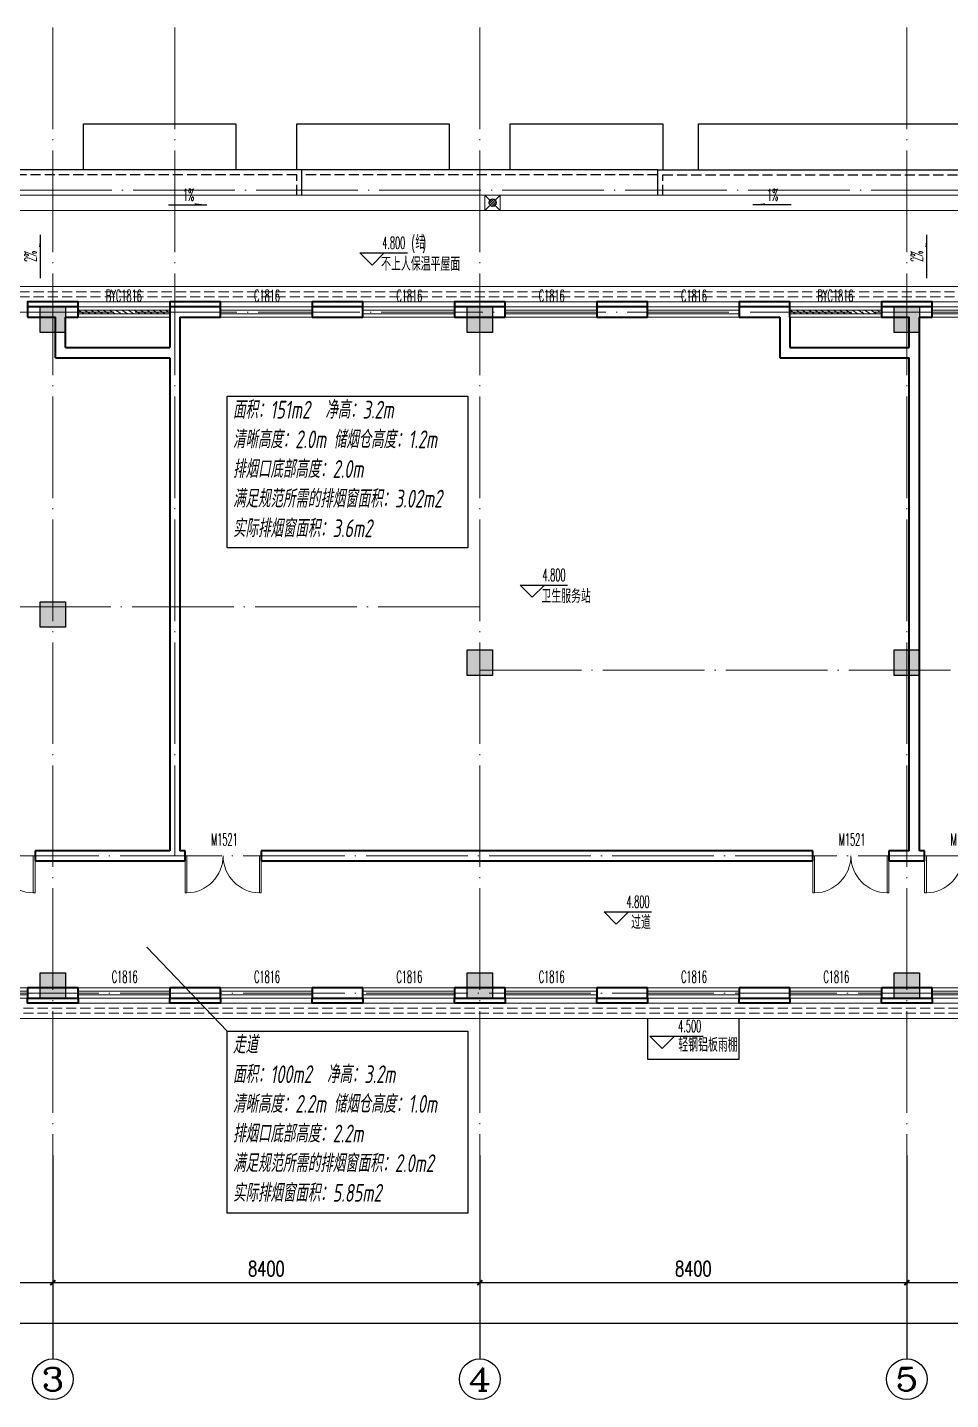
# Model space of a CAD drawing. Extents: x 1247970 to 1725648, y 860327 to 1277876.
# Drawn here: x 1301288 to 1319449, y 1052348 to 1079348 of the extents above; entities that cross this region are included whole.
import ezdxf
from ezdxf.enums import TextEntityAlignment as Align

# ---------------------------------------------------------------- set-up
doc = ezdxf.new("R2010")
doc.units = 0
doc.header["$LTSCALE"] = 1000
doc.header["$MEASUREMENT"] = 0
doc.linetypes.add('DASH', pattern=[0.35, 0.25, -0.1])
doc.linetypes.add('DOTE', pattern=[2.42, 2, -0.2, 0.02, -0.2])
doc.layers.get('0').update_dxf_attribs({"color": 254})
for name, color, linetype in [('AXIS', 254, 'Continuous'), ('AXIS_TEXT', 7, 'Continuous'), ('C-AXIS(轴号)', 254, 'Continuous'), ('C-AXIS-T(字)', 254, 'Continuous'), ('DIM_ELEV', 254, 'Continuous'), ('DIM_SYMB', 254, 'Continuous'), ('H-排烟窗', 3, 'Continuous'), ('PUB_TEXT', 254, 'Continuous'), ('RAIL', 254, 'Continuous'), ('S-COLU-HATCH', 251, 'Continuous'), ('S-COLU-LINE1', 254, 'Continuous'), ('立面', 251, 'Continuous')]:
    doc.layers.add(name, color=color, linetype=linetype)
for name, color, linetype, lineweight in [('DOTE', 14, 'DOTE', 9), ('LVTRY', 251, 'Continuous', 13), ('WALL', 254, 'Continuous', 40), ('WINDOW', 254, 'Continuous', 15), ('WINDOW_TEXT', 251, 'Continuous', 25), ('平面-分水线', 251, 'Continuous', 15), ('平面-排水沟', 251, 'Continuous', 15), ('平面-看线', 251, 'Continuous', 15)]:
    doc.layers.add(name, color=color, linetype=linetype, lineweight=lineweight)
doc.styles.add('_TCH_AXIS', font='COMPLEX', dxfattribs={"bigfont": 'GBCBIG'})
doc.styles.add('_TCH_DIM', font='SIMPLEX.shx', dxfattribs={"width": 0.7, "bigfont": 'GBCBIG.shx'})
doc.styles.add('_TCH_DIM_T3', font='SIMPLEX.shx', dxfattribs={"width": 0.705882, "bigfont": 'GBCBIG.shx'})
doc.styles.add('_TCH_WINDOW', font='SIMPLEX.shx', dxfattribs={"width": 0.7, "height": 3.5, "bigfont": 'GBCBIG.shx'})
doc.styles.add('COMPLEX', font='COMPLEX')
doc.styles.add('HZTXT', font='tssdeng.shx', dxfattribs={"width": 0.7, "bigfont": 'hztxt.shx'})
doc.styles.get("Standard").update_dxf_attribs({"font": 'gbenor.shx', "bigfont": 'gbcbig.shx'})
doc.dimstyles.new('_TCH_ARCH&&100', dxfattribs={"dimtxt": 297.5, "dimasz": 100, "dimexe": 250, "dimexo": 300, "dimgap": 126.25, "dimtad": 1, "dimdec": 0, "dimzin": 0, "dimdsep": 46, "dimtxsty": '_TCH_DIM_T3', "dimblk": 'ARCHTICK', "dimcen": 0.09, "dimclrt": 256, "dimazin": 2, "dimtfac": 1, "dimtdec": 0, "dimtix": 1, "dimtmove": 2, "dimatfit": 3, "dimfxl": 0, "dimtolj": 1, "dimtzin": 0, "dimarcsym": 0})

# ---------------------------------------------------------------- blocks, each defined once
blk = doc.blocks.new('$lvtry$00000171')
for p, q in [((-74, 11), (-11, 74)), ((-70, -27), (27, 70)), ((-53, -53), (53, 53)), ((-27, -70), (70, 27)), ((11, -74), (74, -11))]:
    blk.add_line(p, q)
blk.add_circle((0, 0), 75)
blk.add_point((0, 0))
blk = doc.blocks.new('R5T6Y7TRF')
at = {"layer": '平面-分水线', "elevation": -134}
blk.add_lwpolyline([(392485, -26438), (392785, -26438), (392785, -26738), (392485, -26738)], close=True, dxfattribs=at)
for points in [[(392485, -26438), (392582, -26534)], [(392688, -26534), (392785, -26438)], [(392485, -26738), (392593, -26629)], [(392676, -26629), (392785, -26738)]]:
    blk.add_lwpolyline(points, dxfattribs=at)
at = {"layer": 'LVTRY'}
blk.add_blockref('$lvtry$00000171', (392635, -26588, -134), dxfattribs=at)
blk = doc.blocks.new('rewerwer')
at = {"layer": 'S-COLU-HATCH'}
h = blk.add_hatch(color=256, dxfattribs=at)
h.dxf.hatch_style = 1
h.paths.add_polyline_path([(1301538, 1151056), (1302038, 1151056), (1302038, 1150556), (1301538, 1150556)])
h = blk.add_hatch(color=256, dxfattribs=at)
h.dxf.hatch_style = 1
h.paths.add_polyline_path([(1309938, 1151056), (1310438, 1151056), (1310438, 1150556), (1309938, 1150556)])
h = blk.add_hatch(color=256, dxfattribs=at)
h.dxf.hatch_style = 1
h.paths.add_polyline_path([(1318338, 1151056), (1318838, 1151056), (1318838, 1150556), (1318338, 1150556)])
h = blk.add_hatch(color=256, dxfattribs=at)
h.dxf.hatch_style = 1
h.paths.add_polyline_path([(1301538, 1145256), (1302038, 1145256), (1302038, 1144756), (1301538, 1144756)])
h = blk.add_hatch(color=256, dxfattribs=at)
h.dxf.hatch_style = 1
h.paths.add_polyline_path([(1309938, 1144306), (1310438, 1144306), (1310438, 1143806), (1309938, 1143806)])
h = blk.add_hatch(color=256, dxfattribs=at)
h.dxf.hatch_style = 1
h.paths.add_polyline_path([(1318338, 1144306), (1318838, 1144306), (1318838, 1143806), (1318338, 1143806)])
h = blk.add_hatch(color=256, dxfattribs=at)
h.dxf.hatch_style = 1
h.paths.add_polyline_path([(1301538, 1137956), (1302038, 1137956), (1302038, 1137456), (1301538, 1137456)])
h = blk.add_hatch(color=256, dxfattribs=at)
h.dxf.hatch_style = 1
h.paths.add_polyline_path([(1309938, 1137956), (1310438, 1137956), (1310438, 1137456), (1309938, 1137456)])
h = blk.add_hatch(color=256, dxfattribs=at)
h.dxf.hatch_style = 1
h.paths.add_polyline_path([(1318338, 1137956), (1318838, 1137956), (1318838, 1137456), (1318338, 1137456)])
at = {"layer": 'S-COLU-LINE1'}
for points in [[(1301538, 1151056), (1302038, 1151056), (1302038, 1150556), (1301538, 1150556)], [(1309938, 1151056), (1310438, 1151056), (1310438, 1150556), (1309938, 1150556)], [(1318338, 1151056), (1318838, 1151056), (1318838, 1150556), (1318338, 1150556)], [(1301538, 1145256), (1302038, 1145256), (1302038, 1144756), (1301538, 1144756)], [(1309938, 1144306), (1310438, 1144306), (1310438, 1143806), (1309938, 1143806)], [(1318338, 1144306), (1318838, 1144306), (1318838, 1143806), (1318338, 1143806)], [(1301538, 1137956), (1302038, 1137956), (1302038, 1137456), (1301538, 1137456)], [(1309938, 1137956), (1310438, 1137956), (1310438, 1137456), (1309938, 1137456)], [(1318338, 1137956), (1318838, 1137956), (1318838, 1137456), (1318338, 1137456)]]:
    blk.add_lwpolyline(points, close=True, dxfattribs=at)
blk = doc.blocks.new('_ArchTick')
at = {"color": 0, "linetype": 'ByBlock', "const_width": 0.4}
blk.add_lwpolyline([(-0.5, -0.5), (0.5, 0.5)], dxfattribs=at)
blk = doc.blocks.new('*D91')
at = {"layer": 'AXIS', "color": 0, "lineweight": -2, "transparency": 16777216}
for p, q in [((1293188, 1056848), (1293188, 1053598)), ((1365088, 1056848), (1365088, 1053598)), ((1293188, 1053848), (1365088, 1053848))]:
    blk.add_line(p, q, dxfattribs=at)
at = {"layer": 'Defpoints', "color": 0, "transparency": 16777216}
for p in [(1293188, 1057148), (1365088, 1057148), (1365088, 1053848)]:
    blk.add_point(p, dxfattribs=at)
at = {"layer": 'AXIS', "color": 0, "lineweight": -2, "transparency": 16777216, "xscale": 100, "yscale": 100, "zscale": 100, "rotation": 180}
blk.add_blockref('_ArchTick', (1293188, 1053848), dxfattribs=at)
at = {"layer": 'AXIS', "color": 0, "lineweight": -2, "transparency": 16777216, "xscale": 100, "yscale": 100, "zscale": 100}
blk.add_blockref('_ArchTick', (1365088, 1053848), dxfattribs=at)
at = {"layer": 'AXIS', "transparency": 16777216, "insert": (1329138, 1054123), "char_height": 297.5, "attachment_point": 5, "style": '_TCH_DIM_T3'}
blk.add_mtext('\\A1;71900', dxfattribs=at)
blk = doc.blocks.new('*D95')
at = {"layer": 'AXIS', "color": 0, "lineweight": -2, "transparency": 16777216}
for p, q in [((1296538, 1056848), (1296538, 1054398)), ((1301788, 1056848), (1301788, 1054398)), ((1296538, 1054648), (1301788, 1054648))]:
    blk.add_line(p, q, dxfattribs=at)
at = {"layer": 'Defpoints', "color": 0, "transparency": 16777216}
for p in [(1296538, 1057148), (1301788, 1057148), (1301788, 1054648)]:
    blk.add_point(p, dxfattribs=at)
at = {"layer": 'AXIS', "color": 0, "lineweight": -2, "transparency": 16777216, "xscale": 100, "yscale": 100, "zscale": 100, "rotation": 180}
blk.add_blockref('_ArchTick', (1296538, 1054648), dxfattribs=at)
at = {"layer": 'AXIS', "color": 0, "lineweight": -2, "transparency": 16777216, "xscale": 100, "yscale": 100, "zscale": 100}
blk.add_blockref('_ArchTick', (1301788, 1054648), dxfattribs=at)
at = {"layer": 'AXIS', "transparency": 16777216, "insert": (1299163, 1054923), "char_height": 297.5, "attachment_point": 5, "style": '_TCH_DIM_T3'}
blk.add_mtext('\\A1;5250', dxfattribs=at)
blk = doc.blocks.new('*D96')
at = {"layer": 'AXIS', "color": 0, "lineweight": -2, "transparency": 16777216}
for p, q in [((1301788, 1056848), (1301788, 1054398)), ((1310188, 1056848), (1310188, 1054398)), ((1301788, 1054648), (1310188, 1054648))]:
    blk.add_line(p, q, dxfattribs=at)
at = {"layer": 'Defpoints', "color": 0, "transparency": 16777216}
for p in [(1301788, 1057148), (1310188, 1057148), (1310188, 1054648)]:
    blk.add_point(p, dxfattribs=at)
at = {"layer": 'AXIS', "color": 0, "lineweight": -2, "transparency": 16777216, "xscale": 100, "yscale": 100, "zscale": 100, "rotation": 180}
blk.add_blockref('_ArchTick', (1301788, 1054648), dxfattribs=at)
at = {"layer": 'AXIS', "color": 0, "lineweight": -2, "transparency": 16777216, "xscale": 100, "yscale": 100, "zscale": 100}
blk.add_blockref('_ArchTick', (1310188, 1054648), dxfattribs=at)
at = {"layer": 'AXIS', "transparency": 16777216, "insert": (1305988, 1054923), "char_height": 297.5, "attachment_point": 5, "style": '_TCH_DIM_T3'}
blk.add_mtext('\\A1;8400', dxfattribs=at)
blk = doc.blocks.new('*D97')
at = {"layer": 'AXIS', "color": 0, "lineweight": -2, "transparency": 16777216}
for p, q in [((1310188, 1056848), (1310188, 1054398)), ((1318588, 1056848), (1318588, 1054398)), ((1310188, 1054648), (1318588, 1054648))]:
    blk.add_line(p, q, dxfattribs=at)
at = {"layer": 'Defpoints', "color": 0, "transparency": 16777216}
for p in [(1310188, 1057148), (1318588, 1057148), (1318588, 1054648)]:
    blk.add_point(p, dxfattribs=at)
at = {"layer": 'AXIS', "color": 0, "lineweight": -2, "transparency": 16777216, "xscale": 100, "yscale": 100, "zscale": 100, "rotation": 180}
blk.add_blockref('_ArchTick', (1310188, 1054648), dxfattribs=at)
at = {"layer": 'AXIS', "color": 0, "lineweight": -2, "transparency": 16777216, "xscale": 100, "yscale": 100, "zscale": 100}
blk.add_blockref('_ArchTick', (1318588, 1054648), dxfattribs=at)
at = {"layer": 'AXIS', "transparency": 16777216, "insert": (1314388, 1054923), "char_height": 297.5, "attachment_point": 5, "style": '_TCH_DIM_T3'}
blk.add_mtext('\\A1;8400', dxfattribs=at)
blk = doc.blocks.new('*D98')
at = {"layer": 'AXIS', "color": 0, "lineweight": -2, "transparency": 16777216}
for p, q in [((1318588, 1056848), (1318588, 1054398)), ((1327188, 1056848), (1327188, 1054398)), ((1318588, 1054648), (1327188, 1054648))]:
    blk.add_line(p, q, dxfattribs=at)
at = {"layer": 'Defpoints', "color": 0, "transparency": 16777216}
for p in [(1318588, 1057148), (1327188, 1057148), (1327188, 1054648)]:
    blk.add_point(p, dxfattribs=at)
at = {"layer": 'AXIS', "color": 0, "lineweight": -2, "transparency": 16777216, "xscale": 100, "yscale": 100, "zscale": 100, "rotation": 180}
blk.add_blockref('_ArchTick', (1318588, 1054648), dxfattribs=at)
at = {"layer": 'AXIS', "color": 0, "lineweight": -2, "transparency": 16777216, "xscale": 100, "yscale": 100, "zscale": 100}
blk.add_blockref('_ArchTick', (1327188, 1054648), dxfattribs=at)
at = {"layer": 'AXIS', "transparency": 16777216, "insert": (1322888, 1054923), "char_height": 297.5, "attachment_point": 5, "style": '_TCH_DIM_T3'}
blk.add_mtext('\\A1;8600', dxfattribs=at)
blk = doc.blocks.new('*D116')
at = {"layer": 'AXIS', "color": 0, "lineweight": -2, "transparency": 16777216}
for p, q in [((1293188, 1079648), (1293188, 1082898)), ((1365088, 1079648), (1365088, 1082898)), ((1293188, 1082648), (1365088, 1082648))]:
    blk.add_line(p, q, dxfattribs=at)
at = {"layer": 'Defpoints', "color": 0, "transparency": 16777216}
for p in [(1365088, 1082648), (1293188, 1079348), (1365088, 1079348)]:
    blk.add_point(p, dxfattribs=at)
at = {"layer": 'AXIS', "color": 0, "lineweight": -2, "transparency": 16777216, "xscale": 100, "yscale": 100, "zscale": 100, "rotation": 180}
blk.add_blockref('_ArchTick', (1293188, 1082648), dxfattribs=at)
at = {"layer": 'AXIS', "color": 0, "lineweight": -2, "transparency": 16777216, "xscale": 100, "yscale": 100, "zscale": 100}
blk.add_blockref('_ArchTick', (1365088, 1082648), dxfattribs=at)
at = {"layer": 'AXIS', "transparency": 16777216, "insert": (1329138, 1082923), "char_height": 297.5, "attachment_point": 5, "style": '_TCH_DIM_T3'}
blk.add_mtext('\\A1;71900', dxfattribs=at)
blk = doc.blocks.new('$DorLib2D$00000002')
for p, q in [((-0.5, 0), (-0.5, 0.4875)), ((-0.475, 0.4875), (-0.5, 0.4875)), ((-0.475, 0), (-0.475, 0.4875)), ((0.475, 0), (0.475, 0.4875)), ((0.475, 0.4875), (0.5, 0.4875)), ((0.5, 0), (0.5, 0.4875)), ((-0.5, 0), (-0.475, 0)), ((0.5, 0), (0.475, 0))]:
    blk.add_line(p, q)
at = {"lineweight": 13}
for centre, start, end in [((-0.4875, 0), 0, 88.53072), ((0.4875, 0), 91.46928, 180)]:
    blk.add_arc(centre, 0.4875, start, end, dxfattribs=at)
blk = doc.blocks.new('$WINLIB2D$00000001')
at = {"color": 0}
for points in [[(-0.5, 0.5), (-0.5, -0.5)], [(-0.5, 0.5), (0.5, 0.5)], [(0.5, -0.5), (0.5, 0.5)], [(0.5, 0.167), (-0.5, 0.167)], [(0.5, -0.167), (-0.5, -0.167)], [(-0.5, -0.5), (0.5, -0.5)]]:
    blk.add_lwpolyline(points, dxfattribs=at)
blk = doc.blocks.new('$WINLIB2D$00000039')
at = {"color": 0}
for points in [[(-0.5, 0.5), (-0.5, -0.5)], [(0.5, 0.5), (-0.5, 0.5)], [(0.5, -0.5), (0.5, 0.5)], [(-0.5, 0.167), (0.5, 0.167)], [(-0.384, -0.167), (-0.448, 0.167)], [(-0.316, -0.167), (-0.38, 0.167)], [(-0.248, -0.167), (-0.312, 0.167)], [(-0.18, -0.167), (-0.244, 0.167)], [(-0.112, -0.167), (-0.176, 0.167)], [(-0.044, -0.167), (-0.108, 0.167)], [(0.024, -0.167), (-0.04, 0.167)], [(0.092, -0.167), (0.028, 0.167)], [(0.16, -0.167), (0.096, 0.167)], [(0.228, -0.167), (0.164, 0.167)], [(0.296, -0.167), (0.232, 0.167)], [(0.364, -0.167), (0.3, 0.167)], [(0.432, -0.167), (0.368, 0.167)], [(0.5, -0.167), (0.436, 0.167)], [(-0.452, -0.167), (-0.5, 0.084)], [(-0.5, -0.167), (0.5, -0.167)], [(0.5, -0.5), (-0.5, -0.5)]]:
    blk.add_lwpolyline(points, dxfattribs=at)
blk = doc.blocks.new('_AXISO')
blk.add_circle((0, 0), 0.5)
at = {"layer": 'AXIS_TEXT', "style": 'COMPLEX', "width": 1.041667}
blk.add_attdef('A', text='', height=0.56, dxfattribs=at).set_placement((-0.25, -0.28), (0.25, -0.28), align=Align.FIT)

msp = doc.modelspace()

# ---------------------------------------------------------------- hatches: boundary and pattern name
at = {"layer": 'DIM_SYMB'}
for points in [[(1304819.1, 1075855.9), (1304579.1, 1075855.9), (1304579.1, 1075887.9)], [(1315556.3, 1075855.9), (1315796.3, 1075855.9), (1315796.3, 1075887.9)], [(1301546.7, 1075264.7), (1301546.7, 1075024.7), (1301514.7, 1075024.7)], [(1318983.8, 1075264.7), (1318983.8, 1075024.7), (1318951.8, 1075024.7)]]:
    msp.add_hatch(color=256, dxfattribs=at).paths.add_polyline_path(points)

# ---------------------------------------------------------------- linework, layer by layer
at = {"layer": 'C-AXIS(轴号)'}
for p, q in [((1301787.7, 1057147.8), (1301787.7, 1053147.8)), ((1310187.7, 1057147.8), (1310187.7, 1053147.8)), ((1318587.7, 1057147.8), (1318587.7, 1053147.8))]:
    msp.add_line(p, q, dxfattribs=at)
at = {"layer": 'DIM_ELEV'}
for p, q in [((1308067.1, 1074669.6), (1307827.1, 1074909.6)), ((1307827.1, 1074909.6), (1308762.4, 1074909.6)), ((1308067.1, 1074669.6), (1308307.1, 1074909.6)), ((1311219.9, 1068133.7), (1310979.9, 1068373.7)), ((1310979.9, 1068373.7), (1311915.2, 1068373.7)), ((1311219.9, 1068133.7), (1311459.9, 1068373.7)), ((1312872.8, 1061704.2), (1312632.8, 1061944.2)), ((1312632.8, 1061944.2), (1313568.1, 1061944.2)), ((1312872.8, 1061704.2), (1313112.8, 1061944.2)), ((1313775, 1059257.9), (1313535, 1059497.9)), ((1313535, 1059497.9), (1314584.6, 1059497.9)), ((1313775, 1059257.9), (1314015, 1059497.9))]:
    msp.add_line(p, q, dxfattribs=at)
at = {"layer": 'DIM_SYMB'}
for points in [[(1304064, 1075855.9), (1304819.1, 1075855.9)], [(1316311.4, 1075855.9), (1315556.3, 1075855.9)], [(1301546.7, 1074412.3), (1301546.7, 1075264.7)], [(1318983.8, 1074412.3), (1318983.8, 1075264.7)]]:
    msp.add_lwpolyline(points, dxfattribs=at)
at = {"layer": 'DOTE'}
for p, q in [((1301787.7, 1079347.8), (1301787.7, 1057147.8)), ((1304187.7, 1079347.8), (1304187.7, 1063047.8)), ((1310187.7, 1079347.8), (1310187.7, 1057147.8)), ((1318587.7, 1079347.8), (1318587.7, 1057147.8)), ((1368287.7, 1076147.8), (1291011.4, 1076147.8)), ((1327187.7, 1073747.8), (1291011.4, 1073747.8)), ((1310187.7, 1067947.8), (1291011.4, 1067947.8)), ((1310187.7, 1066697.8), (1368287.7, 1066697.8)), ((1291011.4, 1063047.8), (1323837.7, 1063047.8)), ((1291011.4, 1060347.8), (1368287.7, 1060347.8))]:
    msp.add_line(p, q, dxfattribs=at)
at = {"layer": 'H-排烟窗'}
for points in [[(1305217.2, 1072091), (1309948.5, 1072091), (1309948.5, 1069110.1), (1305217.2, 1069110.1)], [(1305217.2, 1059597.9), (1309948.5, 1059597.9), (1309948.5, 1056013.5), (1305217.2, 1056013.5)]]:
    msp.add_lwpolyline(points, close=True, dxfattribs=at)
at = {"layer": 'H-排烟窗', "const_width": 8}
msp.add_lwpolyline([(1303637.7, 1061245.5, 1), (1303632.1, 1061251.3, 1)], format="xyb", close=True, dxfattribs=at)
at = {"layer": 'H-排烟窗'}
msp.add_lwpolyline([(1305217.2, 1059597.9), (1303634.9, 1061248.4)], dxfattribs=at)
at = {"layer": 'RAIL'}
for points in [[(1306687.7, 1076047.8), (1306687.7, 1076547.8), (1293087.7, 1076547.8), (1293087.7, 1073947.8)], [(1313687.7, 1076547.8), (1306687.7, 1076547.8)], [(1313687.7, 1076047.8), (1313687.7, 1076547.8), (1327587.7, 1076547.8), (1327587.7, 1073747.8), (1327387.7, 1073747.8)]]:
    msp.add_lwpolyline(points, dxfattribs=at)
at = {"layer": 'RAIL', "linetype": 'DASH', "ltscale": 0.8}
for points in [[(1306587.7, 1076047.8), (1306587.7, 1076447.8), (1293087.7, 1076447.8)], [(1313687.7, 1076447.8), (1306687.7, 1076447.8)], [(1313787.7, 1076047.8), (1313787.7, 1076447.8), (1327487.7, 1076447.8), (1327487.7, 1073847.8), (1327387.7, 1073847.8)]]:
    msp.add_lwpolyline(points, dxfattribs=at)
at = {"layer": 'WALL'}
for p, q in [((1301937.7, 1073847.8), (1301287.7, 1073847.8)), ((1301287.7, 1073847.8), (1301287.7, 1073647.8)), ((1302287.7, 1073847.8), (1301937.7, 1073847.8)), ((1302287.7, 1073647.8), (1302287.7, 1073847.8)), ((1304187.7, 1073847.8), (1304087.7, 1073847.8)), ((1304087.7, 1073847.8), (1304087.7, 1073647.8)), ((1305087.7, 1073847.8), (1304187.7, 1073847.8)), ((1305087.7, 1073647.8), (1305087.7, 1073847.8)), ((1307887.7, 1073847.8), (1306887.7, 1073847.8)), ((1306887.7, 1073847.8), (1306887.7, 1073647.8)), ((1307887.7, 1073647.8), (1307887.7, 1073847.8)), ((1310687.7, 1073847.8), (1309687.7, 1073847.8)), ((1309687.7, 1073847.8), (1309687.7, 1073647.8)), ((1310687.7, 1073647.8), (1310687.7, 1073847.8)), ((1313487.7, 1073847.8), (1312487.7, 1073847.8)), ((1312487.7, 1073847.8), (1312487.7, 1073647.8)), ((1313487.7, 1073647.8), (1313487.7, 1073847.8)), ((1316187.7, 1073847.8), (1315287.7, 1073847.8)), ((1315287.7, 1073847.8), (1315287.7, 1073647.8)), ((1316287.7, 1073847.8), (1316187.7, 1073847.8)), ((1316287.7, 1073647.8), (1316287.7, 1073847.8)), ((1318737.7, 1073847.8), (1318087.7, 1073847.8)), ((1318087.7, 1073847.8), (1318087.7, 1073647.8)), ((1319087.7, 1073847.8), (1318737.7, 1073847.8)), ((1319087.7, 1073647.8), (1319087.7, 1073847.8)), ((1301287.7, 1073647.8), (1301837.7, 1073647.8)), ((1301837.7, 1072847.8), (1301837.7, 1073647.8)), ((1302037.7, 1073647.8), (1302287.7, 1073647.8)), ((1302037.7, 1073047.8), (1302037.7, 1073647.8)), ((1304087.7, 1073647.8), (1304087.7, 1073047.8)), ((1304287.7, 1073647.8), (1304287.7, 1072947.8)), ((1304287.7, 1073647.8), (1305087.7, 1073647.8)), ((1306887.7, 1073647.8), (1307887.7, 1073647.8)), ((1309687.7, 1073647.8), (1310687.7, 1073647.8)), ((1312487.7, 1073647.8), (1313487.7, 1073647.8)), ((1315287.7, 1073647.8), (1316087.7, 1073647.8)), ((1316087.7, 1073647.8), (1316087.7, 1072847.8)), ((1316287.7, 1073647.8), (1316287.7, 1073047.8)), ((1318087.7, 1073647.8), (1318637.7, 1073647.8)), ((1318637.7, 1073047.8), (1318637.7, 1073647.8)), ((1318837.7, 1072947.8), (1318837.7, 1073647.8)), ((1318837.7, 1073647.8), (1319087.7, 1073647.8)), ((1302037.7, 1073047.8), (1304087.7, 1073047.8)), ((1316287.7, 1073047.8), (1318637.7, 1073047.8)), ((1301837.7, 1072847.8), (1304087.7, 1072847.8)), ((1304087.7, 1072847.8), (1304087.7, 1063147.8)), ((1304287.7, 1072947.8), (1304287.7, 1063147.8)), ((1316087.7, 1072847.8), (1318637.7, 1072847.8)), ((1318637.7, 1063147.8), (1318637.7, 1072847.8)), ((1318837.7, 1063147.8), (1318837.7, 1072947.8)), ((1304087.7, 1063147.8), (1301437.7, 1063147.8)), ((1301437.7, 1063147.8), (1301437.7, 1062947.8)), ((1304387.7, 1063147.8), (1304287.7, 1063147.8)), ((1304387.7, 1062947.8), (1304387.7, 1063147.8)), ((1316737.7, 1063147.8), (1305887.7, 1063147.8)), ((1305887.7, 1063147.8), (1305887.7, 1062947.8)), ((1316737.7, 1062947.8), (1316737.7, 1063147.8)), ((1318637.7, 1063147.8), (1318237.7, 1063147.8)), ((1318237.7, 1063147.8), (1318237.7, 1062947.8)), ((1318937.7, 1063147.8), (1318837.7, 1063147.8)), ((1318937.7, 1062947.8), (1318937.7, 1063147.8)), ((1301437.7, 1062947.8), (1304187.7, 1062947.8)), ((1304187.7, 1062947.8), (1304387.7, 1062947.8)), ((1305887.7, 1062947.8), (1316737.7, 1062947.8)), ((1318237.7, 1062947.8), (1318737.7, 1062947.8)), ((1318737.7, 1062947.8), (1318937.7, 1062947.8)), ((1302287.7, 1060447.8), (1301287.7, 1060447.8)), ((1301287.7, 1060447.8), (1301287.7, 1060247.8)), ((1302287.7, 1060247.8), (1302287.7, 1060447.8)), ((1305087.7, 1060447.8), (1304087.7, 1060447.8)), ((1304087.7, 1060447.8), (1304087.7, 1060247.8)), ((1305087.7, 1060247.8), (1305087.7, 1060447.8)), ((1307887.7, 1060447.8), (1306887.7, 1060447.8)), ((1306887.7, 1060447.8), (1306887.7, 1060247.8)), ((1307887.7, 1060247.8), (1307887.7, 1060447.8)), ((1310687.7, 1060447.8), (1309687.7, 1060447.8)), ((1309687.7, 1060447.8), (1309687.7, 1060247.8)), ((1310687.7, 1060247.8), (1310687.7, 1060447.8)), ((1313487.9, 1060447.8), (1312487.7, 1060447.8)), ((1312487.7, 1060447.8), (1312487.7, 1060247.8)), ((1313487.9, 1060247.8), (1313487.9, 1060447.8)), ((1316287.9, 1060447.8), (1315287.9, 1060447.8)), ((1315287.9, 1060447.8), (1315287.9, 1060247.8)), ((1316287.9, 1060247.8), (1316287.9, 1060447.8)), ((1319087.7, 1060447.8), (1318087.9, 1060447.8)), ((1318087.9, 1060447.8), (1318087.9, 1060247.8)), ((1319087.7, 1060247.8), (1319087.7, 1060447.8)), ((1301287.7, 1060247.8), (1302287.7, 1060247.8)), ((1304087.7, 1060247.8), (1305087.7, 1060247.8)), ((1306887.7, 1060247.8), (1307887.7, 1060247.8)), ((1309687.7, 1060247.8), (1310687.7, 1060247.8)), ((1312487.7, 1060247.8), (1313487.9, 1060247.8)), ((1315287.9, 1060247.8), (1316287.9, 1060247.8)), ((1318087.9, 1060247.8), (1319087.7, 1060247.8))]:
    msp.add_line(p, q, dxfattribs=at)
for points in [[(1302287.7, 1073847.8), (1302287.7, 1073947.8), (1301287.7, 1073947.8), (1301287.7, 1073847.8)], [(1305087.7, 1073847.8), (1305087.7, 1073947.8), (1304087.7, 1073947.8), (1304087.7, 1073847.8)], [(1307887.7, 1073847.8), (1307887.7, 1073947.8), (1306887.7, 1073947.8), (1306887.7, 1073847.8)], [(1310687.7, 1073847.8), (1310687.7, 1073947.8), (1309687.7, 1073947.8), (1309687.7, 1073847.8)], [(1313487.7, 1073847.8), (1313487.7, 1073947.8), (1312487.7, 1073947.8), (1312487.7, 1073847.8)], [(1316287.7, 1073847.8), (1316287.7, 1073947.8), (1315287.7, 1073947.8), (1315287.7, 1073847.8)], [(1319087.7, 1073847.8), (1319087.7, 1073947.8), (1318087.7, 1073947.8), (1318087.7, 1073847.8)], [(1302287.7, 1060247.8), (1302287.7, 1060147.8), (1301287.7, 1060147.8), (1301287.7, 1060247.8)], [(1305087.7, 1060247.8), (1305087.7, 1060147.8), (1304087.7, 1060147.8), (1304087.7, 1060247.8)], [(1307887.7, 1060247.8), (1307887.7, 1060147.8), (1306887.7, 1060147.8), (1306887.7, 1060247.8)], [(1310687.7, 1060247.8), (1310687.7, 1060147.8), (1309687.7, 1060147.8), (1309687.7, 1060247.8)], [(1313487.3, 1060247.8), (1313487.3, 1060147.8), (1312487.3, 1060147.8), (1312487.3, 1060247.8)], [(1316287.7, 1060247.8), (1316287.7, 1060147.8), (1315287.7, 1060147.8), (1315287.7, 1060247.8)], [(1319087.7, 1060247.8), (1319087.7, 1060147.8), (1318087.7, 1060147.8), (1318087.7, 1060247.8)]]:
    msp.add_lwpolyline(points, dxfattribs=at)
at = {"layer": '平面-排水沟'}
msp.add_lwpolyline([(1293287.7, 1075747.8), (1327087.7, 1075747.8)], dxfattribs=at)
at = {"layer": '平面-看线'}
for points in [[(1327087.7, 1073947.8), (1327087.7, 1076047.8), (1293287.7, 1076047.8), (1293287.7, 1073947.8)], [(1293287.7, 1074247.8), (1327087.7, 1074247.8)], [(1302287.7, 1073947.8), (1304087.7, 1073947.8)], [(1305087.7, 1073947.8), (1306887.7, 1073947.8)], [(1307887.7, 1073947.8), (1309687.7, 1073947.8)], [(1310687.7, 1073947.8), (1312487.7, 1073947.8)], [(1313487.7, 1073947.8), (1315287.7, 1073947.8)], [(1316287.7, 1073947.8), (1318087.7, 1073947.8)], [(1319087.7, 1073947.8), (1320887.7, 1073947.8)], [(1293087.7, 1060247.8), (1293087.7, 1059847.8), (1365587.7, 1059847.8), (1365587.7, 1070547.8), (1357887.7, 1070547.8), (1357887.7, 1072447.8), (1349137.7, 1072447.8)], [(1302287.7, 1060147.8), (1304087.7, 1060147.8)], [(1305087.7, 1060147.8), (1306887.7, 1060147.8)], [(1307887.7, 1060147.8), (1309687.7, 1060147.8)], [(1310687.3, 1060147.8), (1312487.3, 1060147.8)], [(1313487.7, 1060147.8), (1315287.7, 1060147.8)], [(1316287.7, 1060147.8), (1318087.7, 1060147.8)], [(1319087.7, 1060147.8), (1320887.7, 1060147.8)]]:
    msp.add_lwpolyline(points, dxfattribs=at)
at = {"layer": '平面-看线', "linetype": 'DASH', "ltscale": 0.8}
for points in [[(1293287.7, 1074147.8), (1327087.7, 1074147.8)], [(1293287.7, 1074047.8), (1327087.7, 1074047.8)], [(1293087.7, 1059947.8), (1365487.7, 1059947.8), (1365487.7, 1070447.8), (1357787.7, 1070447.8), (1357787.7, 1072347.8), (1349137.7, 1072347.8)], [(1293087.7, 1060047.8), (1365387.7, 1060047.8), (1365387.7, 1070347.8), (1357687.7, 1070347.8), (1357687.7, 1072247.8), (1349137.7, 1072247.8)]]:
    msp.add_lwpolyline(points, dxfattribs=at)
at = {"layer": '立面'}
for points in [[(1302387.7, 1076547.8), (1302387.7, 1077447.8), (1305387.7, 1077447.8), (1305387.7, 1076547.8)], [(1306587.7, 1076547.8), (1306587.7, 1077447.8), (1309587.7, 1077447.8), (1309587.7, 1076547.8)], [(1310787.7, 1076547.8), (1310787.7, 1077447.8), (1313787.7, 1077447.8), (1313787.7, 1076547.8)], [(1314487.7, 1076547.8), (1314487.7, 1077447.8), (1326087.7, 1077447.8), (1326087.7, 1076547.8)], [(1313487.9, 1059847.8), (1313487.9, 1059047.8), (1315287.9, 1059047.8), (1315287.9, 1059847.8)]]:
    msp.add_lwpolyline(points, dxfattribs=at)

# ---------------------------------------------------------------- block references
at = {"color": 2}
msp.add_blockref('R5T6Y7TRF', (917802.8, 1102485.4, 134.4), dxfattribs=at)
at = {"layer": 'C-AXIS(轴号)'}
ref = msp.add_blockref('_AXISO', (1301787.7, 1052747.8), dxfattribs=dict(at, xscale=800, yscale=800, zscale=800))
ref.add_attrib('A', '3', dxfattribs={"layer": 'C-AXIS-T(字)', "height": 452.5, "style": '_TCH_AXIS', "width": 1.5}).set_placement((1301561.4, 1052521.5), (1302014, 1052521.5), align=Align.FIT)
ref = msp.add_blockref('_AXISO', (1310187.7, 1052747.8), dxfattribs=dict(at, xscale=800, yscale=800, zscale=800))
ref.add_attrib('A', '4', dxfattribs={"layer": 'C-AXIS-T(字)', "height": 452.5, "style": '_TCH_AXIS', "width": 1.3125}).set_placement((1309961.4, 1052521.5), (1310414, 1052521.5), align=Align.FIT)
ref = msp.add_blockref('_AXISO', (1318587.7, 1052747.8), dxfattribs=dict(at, xscale=800, yscale=800, zscale=800))
ref.add_attrib('A', '5', dxfattribs={"layer": 'C-AXIS-T(字)', "height": 452.5, "style": '_TCH_AXIS', "width": 1.5}).set_placement((1318361.4, 1052521.5), (1318814, 1052521.5), align=Align.FIT)
at = {"layer": 'S-COLU-LINE1'}
msp.add_blockref('rewerwer', (0, -77208.4), dxfattribs=at)
at = {"layer": 'WINDOW'}
ref = msp.add_blockref('$WINLIB2D$00000039', (1303187.7, 1073747.8), dxfattribs=dict(at, xscale=-1800, yscale=-200, zscale=-1800, rotation=359.9999999999763))
ref.add_attrib('A', 'BYC1816', (1302832.1, 1073948.8), dxfattribs={"layer": 'WINDOW_TEXT', "height": 238, "style": '_TCH_WINDOW', "width": 0.494118})
ref = msp.add_blockref('$WINLIB2D$00000001', (1305987.7, 1073747.8), dxfattribs=dict(at, xscale=-1800, yscale=-200, zscale=-1800, rotation=359.9999999999766))
ref.add_attrib('A', 'C1816', (1305746.9, 1073948.8), dxfattribs={"layer": 'WINDOW_TEXT', "height": 238, "style": '_TCH_WINDOW', "width": 0.494118})
ref = msp.add_blockref('$WINLIB2D$00000001', (1308787.7, 1073747.8), dxfattribs=dict(at, xscale=1800, yscale=-200, zscale=1800, rotation=359.9999999999766))
ref.add_attrib('A', 'C1816', (1308546.9, 1073948.8), dxfattribs={"layer": 'WINDOW_TEXT', "height": 238, "style": '_TCH_WINDOW', "width": 0.494118})
ref = msp.add_blockref('$WINLIB2D$00000001', (1311587.7, 1073747.8), dxfattribs=dict(at, xscale=1800, yscale=-200, zscale=1800, rotation=359.9999999999766))
ref.add_attrib('A', 'C1816', (1311346.9, 1073948.8), dxfattribs={"layer": 'WINDOW_TEXT', "height": 238, "style": '_TCH_WINDOW', "width": 0.494118})
ref = msp.add_blockref('$WINLIB2D$00000001', (1314387.7, 1073747.8), dxfattribs=dict(at, xscale=1800, yscale=-200, zscale=1800, rotation=359.9999999999766))
ref.add_attrib('A', 'C1816', (1314146.9, 1073948.8), dxfattribs={"layer": 'WINDOW_TEXT', "height": 238, "style": '_TCH_WINDOW', "width": 0.494118})
ref = msp.add_blockref('$WINLIB2D$00000039', (1317187.7, 1073747.8), dxfattribs=dict(at, xscale=-1800, yscale=-200, zscale=-1800, rotation=359.9999999999895))
ref.add_attrib('A', 'BYC1816', (1316832.1, 1073948.8), dxfattribs={"layer": 'WINDOW_TEXT', "height": 238, "style": '_TCH_WINDOW', "width": 0.494118})
ref = msp.add_blockref('$WINLIB2D$00000001', (1319987.7, 1073747.8), dxfattribs=dict(at, xscale=1800, yscale=-200, zscale=1800, rotation=359.9999999999869))
ref.add_attrib('A', 'C1816', (1319746.9, 1073948.8), dxfattribs={"layer": 'WINDOW_TEXT', "height": 238, "style": '_TCH_WINDOW', "width": 0.494118})
ref = msp.add_blockref('$DorLib2D$00000002', (1300687.7, 1063047.8), dxfattribs=dict(at, xscale=1500, yscale=-1500, zscale=1500, rotation=359.9999999999947))
ref.add_attrib('A', 'M1521', (1300449.7, 1063248.8), dxfattribs={"layer": 'WINDOW_TEXT', "height": 238, "style": '_TCH_WINDOW', "width": 0.494118})
ref = msp.add_blockref('$DorLib2D$00000002', (1305137.7, 1063047.8), dxfattribs=dict(at, xscale=1500, yscale=-1500, zscale=1500, rotation=359.9999999999945))
ref.add_attrib('A', 'M1521', (1304899.7, 1063248.8), dxfattribs={"layer": 'WINDOW_TEXT', "height": 238, "style": '_TCH_WINDOW', "width": 0.494118})
ref = msp.add_blockref('$DorLib2D$00000002', (1317487.7, 1063047.8), dxfattribs=dict(at, xscale=1500, yscale=-1500, zscale=1500, rotation=359.9999999999945))
ref.add_attrib('A', 'M1521', (1317249.7, 1063248.8), dxfattribs={"layer": 'WINDOW_TEXT', "height": 238, "style": '_TCH_WINDOW', "width": 0.494118})
ref = msp.add_blockref('$DorLib2D$00000002', (1319687.7, 1063047.8), dxfattribs=dict(at, xscale=1500, yscale=-1500, zscale=1500, rotation=359.999999999673))
ref.add_attrib('A', 'M1521', (1319449.7, 1063248.8), dxfattribs={"layer": 'WINDOW_TEXT', "height": 238, "style": '_TCH_WINDOW', "width": 0.494118})
ref = msp.add_blockref('$WINLIB2D$00000001', (1300387.7, 1060347.8), dxfattribs=dict(at, xscale=1800, yscale=200, zscale=1800, rotation=179.9999999999978))
ref.add_attrib('A', 'C1816', (1300146.9, 1060548.8), dxfattribs={"layer": 'WINDOW_TEXT', "height": 238, "rotation": 360, "style": '_TCH_WINDOW', "width": 0.494118})
ref = msp.add_blockref('$WINLIB2D$00000001', (1303187.7, 1060347.8), dxfattribs=dict(at, xscale=-1800, yscale=200, zscale=-1800, rotation=179.9999999999978))
ref.add_attrib('A', 'C1816', (1302946.9, 1060548.8), dxfattribs={"layer": 'WINDOW_TEXT', "height": 238, "rotation": 360, "style": '_TCH_WINDOW', "width": 0.494118})
ref = msp.add_blockref('$WINLIB2D$00000001', (1305987.7, 1060347.8), dxfattribs=dict(at, xscale=1800, yscale=200, zscale=1800, rotation=179.9999999999978))
ref.add_attrib('A', 'C1816', (1305746.9, 1060548.8), dxfattribs={"layer": 'WINDOW_TEXT', "height": 238, "rotation": 360, "style": '_TCH_WINDOW', "width": 0.494118})
ref = msp.add_blockref('$WINLIB2D$00000001', (1308787.7, 1060347.8), dxfattribs=dict(at, xscale=1800, yscale=200, zscale=1800, rotation=179.9999999999978))
ref.add_attrib('A', 'C1816', (1308546.9, 1060548.8), dxfattribs={"layer": 'WINDOW_TEXT', "height": 238, "rotation": 360, "style": '_TCH_WINDOW', "width": 0.494118})
ref = msp.add_blockref('$WINLIB2D$00000001', (1311587.7, 1060347.8), dxfattribs=dict(at, xscale=1800, yscale=200, zscale=1800, rotation=179.9999999999978))
ref.add_attrib('A', 'C1816', (1311346.9, 1060548.8), dxfattribs={"layer": 'WINDOW_TEXT', "height": 238, "rotation": 360, "style": '_TCH_WINDOW', "width": 0.494118})
ref = msp.add_blockref('$WINLIB2D$00000001', (1314387.9, 1060347.8), dxfattribs=dict(at, xscale=1800, yscale=200, zscale=1800, rotation=179.9999999999978))
ref.add_attrib('A', 'C1816', (1314147.1, 1060548.8), dxfattribs={"layer": 'WINDOW_TEXT', "height": 238, "rotation": 360, "style": '_TCH_WINDOW', "width": 0.494118})
ref = msp.add_blockref('$WINLIB2D$00000001', (1317187.9, 1060347.8), dxfattribs=dict(at, xscale=1800, yscale=200, zscale=1800, rotation=179.9999999999978))
ref.add_attrib('A', 'C1816', (1316947.1, 1060548.8), dxfattribs={"layer": 'WINDOW_TEXT', "height": 238, "rotation": 360, "style": '_TCH_WINDOW', "width": 0.494118})
ref = msp.add_blockref('$WINLIB2D$00000001', (1319987.7, 1060347.8), dxfattribs=dict(at, xscale=-1800, yscale=200, zscale=-1800, rotation=179.9999999999978))
ref.add_attrib('A', 'C1816', (1319746.9, 1060548.8), dxfattribs={"layer": 'WINDOW_TEXT', "height": 238, "rotation": 360, "style": '_TCH_WINDOW', "width": 0.494118})

# ---------------------------------------------------------------- texts
at = {"layer": 'DIM_ELEV', "color": 7, "style": '_TCH_DIM'}
for s, height, width, p in [('4.800', 238, 0.494118, (1308268, 1074989.7)), ('(', 238, 0.494118, (1308842.4, 1074989.7)), ('结', 270.1, 0.7, (1308920.8, 1074989.7)), (')', 238, 0.494118, (1309058.4, 1074989.7)), ('4.800', 238, 0.494118, (1311420.8, 1068453.8)), ('4.800', 238, 0.494118, (1313073.7, 1062024.2)), ('4.500', 238, 0.494118, (1314090.2, 1059578))]:
    msp.add_text(s, height=height, dxfattribs=dict(at, width=width)).set_placement(p)
at = {"layer": 'DIM_SYMB', "color": 7, "style": '_TCH_DIM', "width": 0.494118}
for p in [(1304346.3, 1075936), (1315838.7, 1075936)]:
    msp.add_text('1%', height=238, dxfattribs=at).set_placement(p)
for p in [(1301466.6, 1074732.1), (1318903.7, 1074732.1)]:
    msp.add_text('2%', height=238, rotation=90, dxfattribs=at).set_placement(p)
at = {"layer": 'H-排烟窗', "char_height": 350, "attachment_point": 1, "style": 'HZTXT'}
for s, insert in [('{\\Q10;面积：151m2  净高：3.2m\\P清晰高度：2.0m 储烟仓高度：1.2m\\P排烟口底部高度：2.0m\\P满足规范所需的排烟窗面积：3.02m2\\P实际排烟窗面积：3.6m2}', (1305329.3, 1072000.7)), ('{\\Q10;走道\\P面积：100m2  净高：3.2m\\P清晰高度：2.2m 储烟仓高度：1.0m\\P排烟口底部高度：2.2m\\P满足规范所需的排烟窗面积：2.0m2\\P实际排烟窗面积：5.85m2}', (1305329.3, 1059507.6))]:
    msp.add_mtext_dynamic_manual_height_columns(s, width=4619.244, gutter_width=1750, heights=[3494], dxfattribs=dict(at, insert=insert))
at = {"layer": 'PUB_TEXT', "color": 7}
for s, p in [('不上人保温平屋面', (1308246.2, 1074558)), ('卫生服务站', (1311399.1, 1068022)), ('过道', (1313163.5, 1061602.8)), ('轻钢铝板雨棚', (1314093.3, 1059192.3))]:
    msp.add_text(s, height=270.07, dxfattribs=at).set_placement(p)

# ---------------------------------------------------------------- dimensions: what is measured, and where the dimension line sits
at = {"layer": 'AXIS'}
for p1, p2, distance, text, picture, middle in [((1293187.7, 1079347.8), (1365087.7, 1079347.8), 3300, '71900', '*D116', (1329137.7, 1082922.8)), ((1293187.7, 1057147.8), (1365087.7, 1057147.8), -3300, '71900', '*D91', (1329137.7, 1054122.8)), ((1296537.7, 1057147.8), (1301787.7, 1057147.8), -2500, '5250', '*D95', (1299162.7, 1054922.8)), ((1301787.7, 1057147.8), (1310187.7, 1057147.8), -2500, '8400', '*D96', (1305987.7, 1054922.8)), ((1310187.7, 1057147.8), (1318587.7, 1057147.8), -2500, '8400', '*D97', (1314387.7, 1054922.8)), ((1318587.7, 1057147.8), (1327187.7, 1057147.8), -2500, '8600', '*D98', (1322887.7, 1054922.8))]:
    dim = msp.add_aligned_dim(p1=p1, p2=p2, distance=distance, text=text, dimstyle='_TCH_ARCH&&100', dxfattribs=at)
    dim.commit()
    dim.dimension.update_dxf_attribs({"geometry": picture, "text_midpoint": middle})

doc.saveas('drawing.dxf')
